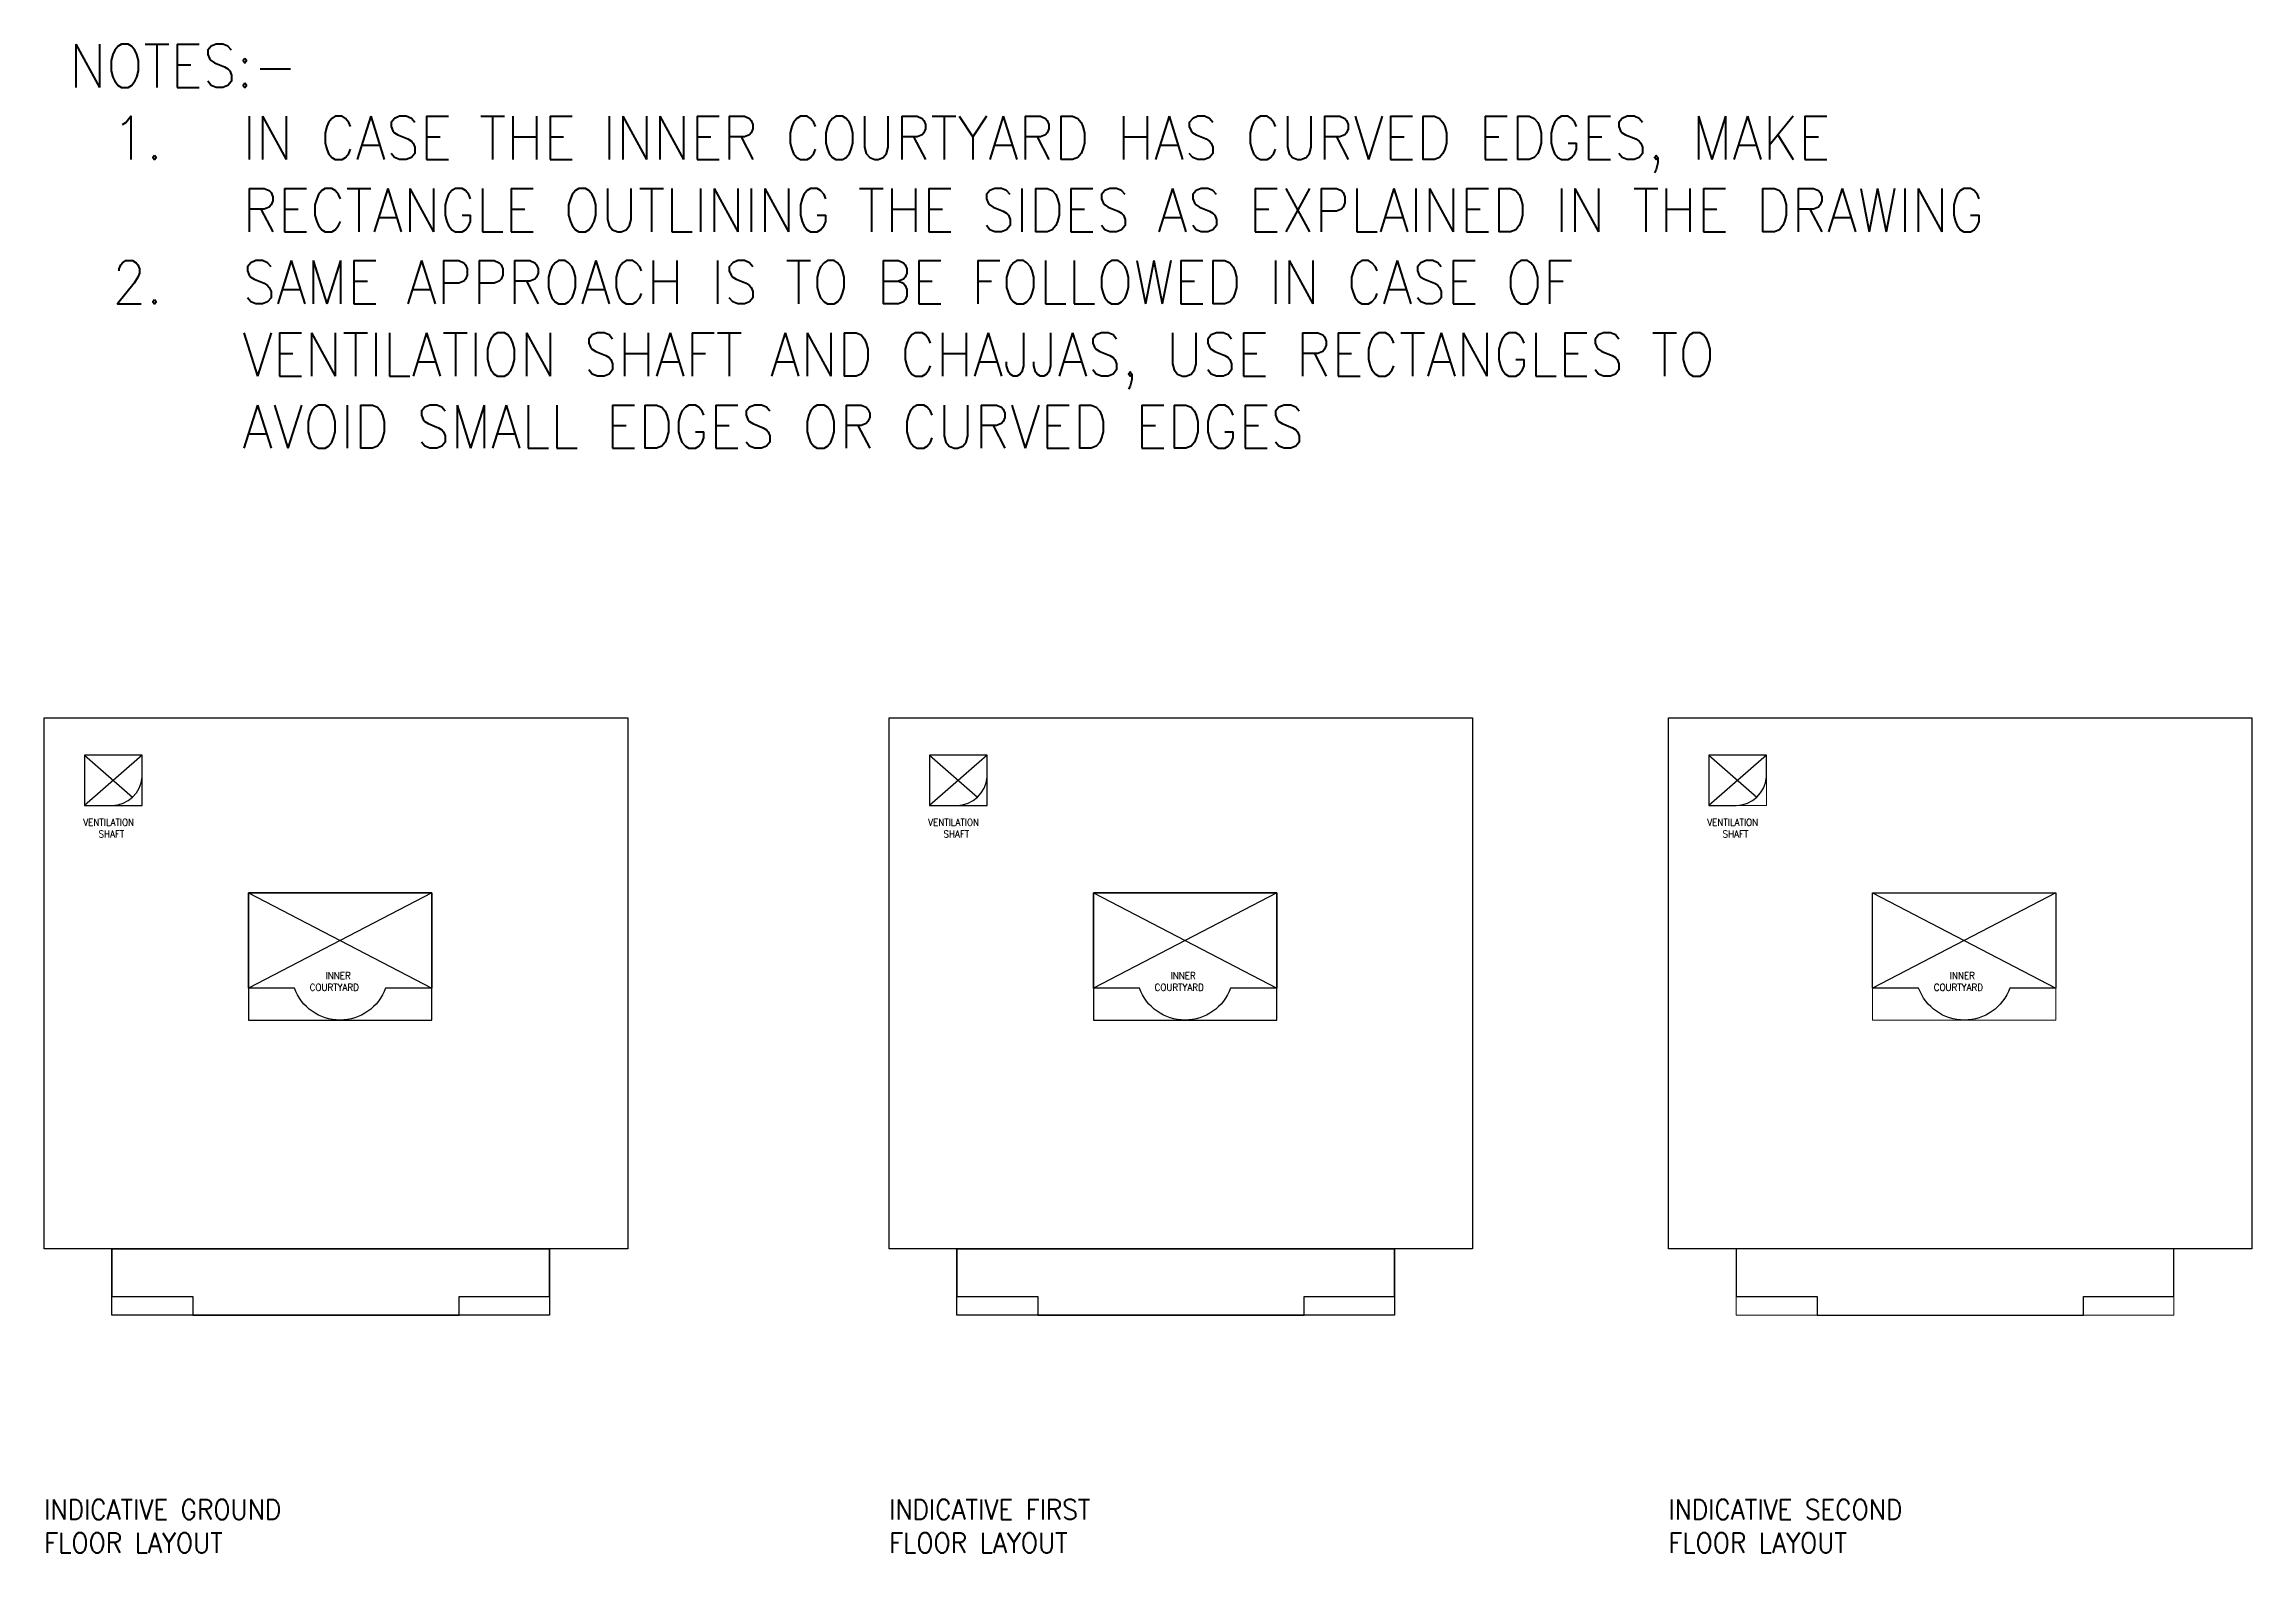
# Model space of a CAD drawing. Header units: feet. Extents: x 65.2 to 116.1, y 14.8 to 49.7.
import ezdxf

# ---------------------------------------------------------------- set-up
doc = ezdxf.new("R2010")
doc.units = ezdxf.units.FT
doc.header["$MEASUREMENT"] = 0
doc.linetypes.add('ACAD_ISO03W100', pattern=[30, 12, -18])
for name, color, linetype, true_color, plot in [('BLK_1_FLR_0_BLT_UP_AREA', 25, 'Continuous', 0x995f4c, False), ('BLK_1_FLR_0_BLT_UP_AREA_DEDUCT', 25, 'Continuous', 0x995f4c, False), ('BLK_1_FLR_1_BLT_UP_AREA', 25, 'Continuous', 0x995f4c, False), ('BLK_1_FLR_1_BLT_UP_AREA_DEDUCT', 25, 'Continuous', 0x995f4c, False)]:
    doc.layers.add(name, color=color, linetype=linetype, true_color=true_color, plot=plot)
for name, color, linetype in [('BLK_1_FLR_0_CHAJJA', 7, 'Continuous'), ('BLK_1_FLR_0_COURTYARD_INNER', 7, 'Continuous'), ('BLK_1_FLR_0_VENTILATION_SHAFT', 7, 'Continuous'), ('BLK_1_FLR_1_CHAJJA', 7, 'Continuous'), ('BLK_1_FLR_1_COURTYARD_INNER', 7, 'Continuous'), ('BLK_1_FLR_1_VENTILATION_SHAFT', 7, 'Continuous')]:
    doc.layers.add(name, color=color, linetype=linetype)
doc.layers.add('BLK_1_FLR_2_BLT_UP_AREA', color=7, linetype='Continuous', plot=False)
doc.layers.add('BLK_1_FLR_2_BLT_UP_AREA_DEDUCT', color=7, linetype='Continuous', plot=False)
for name, color, linetype, lineweight in [('BLK_1_FLR_2_CHAJJA', 7, 'Continuous', 0), ('BLK_1_FLR_2_COURTYARD_INNER', 7, 'Continuous', 0), ('BLK_1_FLR_2_VENTILATION_SHAFT', 7, 'Continuous', 0)]:
    doc.layers.add(name, color=color, linetype=linetype, lineweight=lineweight)
doc.styles.get("Standard").update_dxf_attribs({"font": 'standard'})

msp = doc.modelspace()

# ---------------------------------------------------------------- linework, layer by layer
at = {"color": 4}
for p, q in [((66.088, 33.245), (67.197, 32.278)), ((67.417, 33.245), (66.088, 32.088)), ((85.598, 33.245), (86.707, 32.278)), ((86.927, 33.245), (85.598, 32.088)), ((103.589, 33.245), (104.698, 32.278)), ((104.918, 33.245), (103.589, 32.088))]:
    msp.add_line(p, q, dxfattribs=at)
at = {"linetype": 'ACAD_ISO03W100', "lineweight": -2}
for p, q in [((69.87, 30.069), (74.103, 27.868)), ((74.103, 30.069), (69.87, 27.868)), ((89.379, 30.069), (93.612, 27.868)), ((93.612, 30.069), (89.379, 27.868)), ((107.371, 30.069), (111.604, 27.868)), ((111.604, 30.069), (107.371, 27.868))]:
    msp.add_line(p, q, dxfattribs=at)
for points in [[(66.717, 21.846), (66.717, 20.743), (68.587, 20.743), (68.587, 20.743), (68.587, 20.311), (74.737, 20.311), (74.737, 20.743), (76.825, 20.743), (76.825, 21.846)], [(86.226, 21.846), (86.226, 20.743), (88.096, 20.743), (88.096, 20.743), (88.096, 20.311), (94.247, 20.311), (94.247, 20.743), (96.335, 20.743), (96.335, 21.846)], [(104.218, 21.846), (104.218, 20.743), (106.088, 20.743), (106.088, 20.743), (106.088, 20.311), (112.238, 20.311), (112.238, 20.743), (114.326, 20.743), (114.326, 21.846)]]:
    msp.add_lwpolyline(points, close=True)
at = {"layer": 'BLK_1_FLR_0_BLT_UP_AREA', "color": 25}
msp.add_lwpolyline([(65.154, 34.107), (78.627, 34.107), (78.627, 21.846), (65.154, 21.846)], close=True, dxfattribs=at)
at = {"layer": 'BLK_1_FLR_0_BLT_UP_AREA_DEDUCT', "color": 25}
msp.add_lwpolyline([(66.088, 33.245), (66.088, 32.088), (66.717, 32.088, 0.395734), (67.417, 32.745), (67.417, 33.245), (66.088, 33.245)], format="xyb", close=True, dxfattribs=at)
msp.add_lwpolyline([(69.87, 30.069), (74.103, 30.069), (74.103, 27.868), (73.039, 27.868, -0.702577), (70.933, 27.868), (69.87, 27.868), (69.87, 30.069)], format="xyb", dxfattribs=at)
at = {"layer": 'BLK_1_FLR_0_CHAJJA'}
msp.add_lwpolyline([(66.717, 21.846), (76.825, 21.846), (76.825, 20.311), (66.717, 20.311)], close=True, dxfattribs=at)
at = {"layer": 'BLK_1_FLR_0_COURTYARD_INNER', "color": 7}
msp.add_lwpolyline([(69.87, 27.128), (74.103, 27.128), (74.103, 30.069), (69.87, 30.069)], close=True, dxfattribs=at)
at = {"layer": 'BLK_1_FLR_0_VENTILATION_SHAFT', "color": 7}
msp.add_lwpolyline([(67.417, 33.245), (66.088, 33.245), (66.088, 32.088), (67.417, 32.088)], close=True, dxfattribs=at)
at = {"layer": 'BLK_1_FLR_1_BLT_UP_AREA', "color": 25}
msp.add_lwpolyline([(84.663, 34.107), (98.136, 34.107), (98.136, 21.846), (84.663, 21.846)], close=True, dxfattribs=at)
at = {"layer": 'BLK_1_FLR_1_BLT_UP_AREA_DEDUCT', "color": 25}
msp.add_lwpolyline([(85.598, 33.245), (85.598, 32.088), (86.226, 32.088, 0.395734), (86.927, 32.745), (86.927, 33.245), (85.598, 33.245)], format="xyb", close=True, dxfattribs=at)
msp.add_lwpolyline([(89.379, 30.069), (93.612, 30.069), (93.612, 27.868), (92.549, 27.868, -0.702577), (90.443, 27.868), (89.379, 27.868), (89.379, 30.069)], format="xyb", dxfattribs=at)
at = {"layer": 'BLK_1_FLR_1_CHAJJA'}
msp.add_lwpolyline([(86.226, 21.846), (96.335, 21.846), (96.335, 20.311), (86.226, 20.311)], close=True, dxfattribs=at)
at = {"layer": 'BLK_1_FLR_1_COURTYARD_INNER', "color": 7}
msp.add_lwpolyline([(89.379, 27.128), (93.612, 27.128), (93.612, 30.069), (89.379, 30.069)], close=True, dxfattribs=at)
at = {"layer": 'BLK_1_FLR_1_VENTILATION_SHAFT', "color": 7}
msp.add_lwpolyline([(86.927, 33.245), (85.598, 33.245), (85.598, 32.088), (86.927, 32.088)], close=True, dxfattribs=at)
at = {"layer": 'BLK_1_FLR_2_BLT_UP_AREA', "color": 25}
msp.add_lwpolyline([(102.655, 34.107), (116.128, 34.107), (116.128, 21.846), (102.655, 21.846)], close=True, dxfattribs=at)
at = {"layer": 'BLK_1_FLR_2_BLT_UP_AREA_DEDUCT', "color": 25}
msp.add_lwpolyline([(103.589, 33.245), (103.589, 32.088), (104.218, 32.088, 0.395734), (104.918, 32.745), (104.918, 33.245), (103.589, 33.245)], format="xyb", close=True, dxfattribs=at)
msp.add_lwpolyline([(107.371, 30.069), (111.604, 30.069), (111.604, 27.868), (110.54, 27.868, -0.702577), (108.434, 27.868), (107.371, 27.868), (107.371, 30.069)], format="xyb", dxfattribs=at)
at = {"layer": 'BLK_1_FLR_2_CHAJJA'}
msp.add_lwpolyline([(104.218, 21.846), (114.326, 21.846), (114.326, 20.311), (104.218, 20.311)], close=True, dxfattribs=at)
at = {"layer": 'BLK_1_FLR_2_COURTYARD_INNER', "color": 7}
msp.add_lwpolyline([(107.371, 27.128), (111.604, 27.128), (111.604, 30.069), (107.371, 30.069)], close=True, dxfattribs=at)
at = {"layer": 'BLK_1_FLR_2_VENTILATION_SHAFT', "color": 7}
msp.add_lwpolyline([(104.918, 33.245), (103.589, 33.245), (103.589, 32.088), (104.918, 32.088)], close=True, dxfattribs=at)

# ---------------------------------------------------------------- texts
at = {"color": 4, "insert": (65.728, 49.67), "char_height": 1, "attachment_point": 1}
msp.add_mtext_dynamic_manual_height_columns('NOTES:-\\P\\pi-3,l4,t4;1.^IIN CASE THE INNER COURTYARD HAS CURVED EDGES, MAKE RECTANGLE OUTLINING THE SIDES AS EXPLAINED IN THE DRAWING\\P\\pt4,48;2.^ISAME APPROACH IS TO BE FOLLOWED IN CASE OF ^I\\P\\pi0,t4;VENTILATION SHAFT AND CHAJJAS, USE RECTANGLES TO \\PAVOID SMALL EDGES OR CURVED EDGES', width=50.176, gutter_width=5, heights=[0], dxfattribs=at)
at = {"attachment_point": 1}
for s, width, gutter_width, insert, char_height in [('\\pi0.11966;VENTILATION \\P\\pi0.47359;SHAFT ', 1.6858, 0.808, (65.937, 31.776), 0.16158), ('\\pi0.11966;VENTILATION \\P\\pi0.47359;SHAFT ', 1.6858, 0.808, (85.446, 31.776), 0.16158), ('\\pi0.11966;VENTILATION \\P\\pi0.47359;SHAFT ', 1.6858, 0.808, (103.435, 31.776), 0.16158), ('\\pi0.5159;INNER \\P\\pi0.14659;COURTYARD ', 1.6858, 0.808, (71.138, 28.233), 0.16158), ('\\pi0.5159;INNER \\P\\pi0.14659;COURTYARD ', 1.6858, 0.808, (90.647, 28.233), 0.16158), ('\\pi0.5159;INNER \\P\\pi0.14659;COURTYARD ', 1.6858, 0.808, (108.638, 28.233), 0.16158), ('INDICATIVE GROUND FLOOR LAYOUT ', 7.5877, 2.305, (65.154, 16.053), 0.46108), ('INDICATIVE FIRST FLOOR LAYOUT ', 6.65709, 2.305, (84.663, 16.053), 0.46108), ('INDICATIVE SECOND FLOOR LAYOUT ', 7.92587, 2.305, (102.655, 16.053), 0.46108)]:
    msp.add_mtext_dynamic_manual_height_columns(s, width=width, gutter_width=gutter_width, heights=[0], dxfattribs=dict(at, insert=insert, char_height=char_height))

doc.saveas('drawing.dxf')
